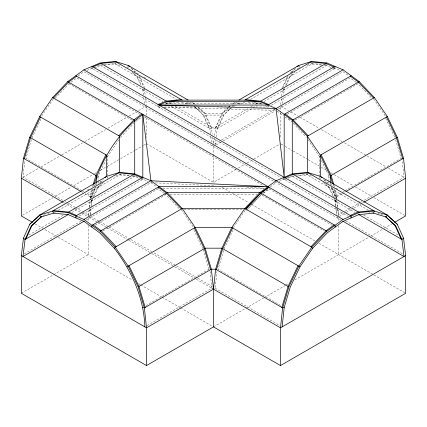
<?xml version="1.0" encoding="UTF-8"?>
<svg xmlns="http://www.w3.org/2000/svg" width="427" height="427" viewBox="0 0 427 427"><rect width="100%" height="100%" fill="white"/><g stroke="black" fill="none" stroke-linecap="round" stroke-linejoin="round"><path stroke-width="0.32" stroke-dasharray="2.13 1.6" d="M62.833 200.274L22.983 177.269L24.782 160.445M92.029 66.377L91.816 68.357L281.083 177.627M92.846 66.852L92.632 68.827L93.849 68.309M88.48 215.603L89.099 209.817M89.371 207.244L90.06 200.813M90.337 198.245L92.937 188.67M90.113 214.653L90.946 206.887M91.015 206.241L91.704 199.772M157.835 106.472L158.049 104.492M160.141 107.07L158.807 107.033L159.02 105.053M196.271 279.199L213.5 289.148L215.133 288.209L216.932 271.38M284.179 177.317L283.966 179.292L349.409 217.076M88.501 215.598L89.446 207.832M89.526 207.186L90.476 199.42L92.051 200.818L91.415 206.054M90.375 214.562L91.335 206.711M158.203 187.138L157.99 188.873L163.776 193.089M213.66 143.339L214.29 138.161M214.605 135.572L215.635 127.161L221.885 113.342L228.039 107.631M215.213 144.918L216.094 137.718M216.174 137.067L217.21 128.559L223.3 115.103L231.05 107.914M280.651 104.658L281.596 96.892M281.676 96.246L282.626 88.48L284.201 89.883L283.565 95.12M282.525 103.622L283.245 97.735M31.411 139.704L25.876 158.326L82.064 190.768M91.741 189.471L89.654 196.484L91.234 196.062L93.262 189.23M92.499 186.925L93.065 185.008M93.694 186.119L94.073 184.843M94.186 186.129L94.554 184.886M94.634 187.843L92.051 196.532L92.051 198.982M95.37 185.361L95.926 183.498M97.586 177.91L98.141 176.047L105.549 160.627M223.561 250.638L218.026 269.266L281.094 305.673M116.037 61.91L115.221 64.018L105.634 64.968M307.162 172.903L306.554 174.483L296.327 175.492M308.187 172.85L307.371 174.953L297.784 175.903M90.471 198.091L95.365 187.272M91.015 198.219L95.91 187.405M92.029 199.537L91.234 201.288L89.654 199.889M93.086 197.194L97.324 187.832L101.679 183.791M92.846 199.062L92.051 200.818L92.051 199.596M94.17 196.137L98.141 187.362L103.467 182.42M282.076 88.352L287.787 75.734M283.165 87.279L288.06 76.465M284.179 88.597L283.384 90.353L281.804 88.955M285.503 85.672L289.474 76.897L293.349 73.3M284.201 89.883L284.729 88.709M286.32 85.203L290.291 76.422L295.132 71.933M31.966 137.841L41.366 118.268M107.257 157.067L118.962 139.581M224.116 248.776L233.233 229.795M127.022 67.439L127.604 66.441M127.844 67.914L128.42 66.911M319.172 178.379L319.754 177.376M319.994 178.849L320.57 177.851M41.579 116.117L53.455 98.733M233.355 227.596L245.237 210.212M55.163 98.263L68.971 83.687L70.551 82.534M120.446 137.409L133.811 123.302M247.761 208.728L261.121 194.621L262.701 193.474M246.576 210.228L261.276 194.712L324.173 231.023M99.699 182.559L102.539 179.922M100.041 182.526L103.355 179.452M228.514 107.193L229.934 105.875M228.386 107.599L222.702 112.867L216.452 126.686L218.026 128.089L224.116 114.628L231.381 107.892M228.856 107.161L230.276 105.843M290.899 72.499L295.633 68.106M291.716 72.03L295.505 68.512M143.435 95.12L142.799 89.883L143.589 89.184M144.406 89.654L143.616 90.353L142.821 88.597M210.431 133.795L209.79 128.559L211.365 127.161L215.635 127.161L247.98 108.485M335.739 200.119L334.949 200.818L335.585 206.054M336.556 200.589L335.766 201.288L334.971 199.537M78.146 75.926L83.927 71.709L340.762 219.99M71.074 82.149L76.86 77.933L139.923 114.345M136.432 119.886L138.535 118.354M135.674 121.508L141.983 116.907M270.296 186.866L276.077 182.644M263.224 193.089L269.01 188.873L332.057 225.269M263.379 193.18L269.165 188.958L268.951 187.229M22.983 177.269L38.579 168.265M40.891 166.93L61.109 155.257M61.691 154.926L82.486 142.917M84.797 141.583L105.592 129.578M107.903 128.244L126.968 117.238M129.28 115.904L136.208 111.901M138.519 110.566L145.965 106.27M22.503 215.283L53.071 197.632M55.382 196.303L71.528 186.978M73.834 185.644L94.025 173.992M94.602 173.656L96.331 172.657M100.366 170.325L106.713 166.663M107.289 166.333L119.976 159.004M120.553 158.673L134.975 150.347M135.551 150.016L143.05 145.687M143.627 145.351L145.933 144.022M234.941 102.32L231.829 104.119L237.385 102.4M43.373 215.592L46.239 213.932M87.514 190.106L89.809 188.777M233.804 105.645L232.982 106.12L217.135 106.12M236.67 103.991L239.536 102.336M289.986 73.209L291.705 72.216M297.438 68.907L299.156 67.914L298.58 66.911M47.749 213.874L49.468 212.881M231.301 107.903L221.885 113.342L205.115 113.342L193.981 106.91M234.167 106.248L235.314 105.586M238.181 103.932L240.476 102.608M54.272 212.689L55.419 212.027M58.285 210.367L120.446 174.483L130.673 175.492M250.462 99.416L312.596 63.543L322.182 64.493M28.887 234.978L63.287 215.117M250.846 106.83L252.565 105.837M255.437 104.177L258.303 102.523M71.741 212.545L134.329 176.41L138.578 178.214M171.136 106.243L209.79 128.559L217.21 128.559L252.426 108.228M252.997 107.898L257.011 105.581M259.878 103.926L261.602 102.934M264.009 101.541L326.324 65.561L332.393 68.144M79.155 216.174L143.034 179.292L143.034 177.963M269.01 106.558L268.193 107.033L253.521 107.033M271.316 105.229L335.184 68.357L334.971 66.377M24.238 253.9L81.413 220.892M214.653 143.963L221.01 140.296M221.586 139.96L274.716 109.285M86.238 219.99L150.923 182.644L152.252 182.713M216.292 144.908L222.643 141.241M223.22 140.905L275.196 110.897M278.388 109.05L343.073 71.709L348.854 75.926M95.098 225.184L158.807 188.398M287.077 114.345L350.14 77.933L356.977 82.918M102.982 230.932L165.879 194.621L179.687 209.198M294.961 120.094L358.029 83.687L371.837 98.263M21.35 293.301L53.113 274.961M53.69 274.63L88.341 254.625L88.341 225.499M236.024 169.359L213.5 182.366L213.5 145.292M238.335 168.03L246.416 163.36M246.998 163.029L253.35 159.356M253.926 159.025L280.491 143.685M145.906 305.673L209.79 268.791M340.927 193.084L334.949 196.532L334.949 198.982M343.217 191.76L344.365 191.099M344.936 190.768L401.94 157.857M332.366 187.843L334.949 196.532L336.524 196.959L341.931 193.837M342.502 193.506L345.368 191.851M147.187 325.55L211.867 288.209L213.826 288.209M337.602 215.614L344.53 211.611M345.112 211.28L351.464 207.613M352.04 207.276L360.126 202.611M360.703 202.275L361.856 201.608M364.167 200.274L404.017 177.269L402.218 160.445M337.026 217.834L338.115 217.204M339.235 216.558L345.587 212.892M346.169 212.555L353.097 208.552M353.673 208.221L361.76 203.551M362.336 203.22L363.494 202.553M213.5 326.885L245.221 308.572M245.797 308.235L263.678 297.913M264.254 297.582L285.017 285.594M285.594 285.257L288.481 283.597M294.822 279.931L369.846 236.622M370.422 236.286L381.973 229.619M384.284 228.285L391.789 223.951M86.964 70.418L93.027 67.84M93.636 67.578L99.704 65L101.621 64.808M94.452 68.053L100.521 65.47L102.437 65.283M165.479 104.193L166.695 103.676L178.838 102.475M279.114 181.358L286.394 178.262M286.997 178L291.854 175.935L293.771 175.748M284.782 179.762L285.999 179.249M288.422 178.214L292.671 176.41L294.587 176.218M306.917 65.299L312.596 63.543L311.988 61.963M234.247 105.731L232.982 106.12L232.117 104.615M239.296 104.172L244.975 102.416M115.397 176.041L120.446 174.483L119.838 172.903M85.069 193.837L90.476 196.959L92.051 196.532L86.073 193.084M104.177 64.557L114.404 63.543L120.083 65.299M165.724 103.115L172.113 102.485M368.736 212.977L370.017 212.849M166.695 103.676L260.305 103.676L261.521 104.193M158.807 107.033L160.141 107.033M164.144 107.033L198.16 107.033M194.498 106.569L203.7 115.103L223.3 115.103M211.867 145.575L213.826 145.575M162.81 188.398L264.19 188.398M170.015 194.152L256.985 194.152M184.042 209.668L242.958 209.668M164.139 107.182L275.415 110.369M155.583 182.873L214.221 185.75M246.87 187.352L264.196 188.2M324.739 64.749L327.296 65M321.851 65.117L311.625 64.103L311.219 63.052M324.408 65.374L326.324 65.561M254.092 102.507L261.121 103.206L262.338 103.724M248.162 102.475L260.305 103.676M133.229 175.748L135.145 175.935M129.216 175.903L119.629 174.953L119.224 173.901M132.413 176.218L134.329 176.41M189.615 102.4L195.171 104.119L192.059 102.32M181.395 102.224L187.704 104.172M311.603 176.041L306.554 174.483L368.533 210.265M331.544 66.804L333.364 67.578M333.973 67.84L340.036 70.418M332.996 68.4L334.213 68.918M265.162 105.741L268.193 107.033L267.98 105.053M273.654 109.355L275.474 110.129M135.754 176.196L140.003 178M140.606 178.262L147.886 181.358M141.001 179.249L142.218 179.762M281.035 106.27L288.481 110.566M290.792 111.901L297.72 115.904M300.032 117.238L319.097 128.244M321.408 129.578L342.203 141.583M344.514 142.917L366.467 155.593M367.044 155.924L386.109 166.93M388.421 168.265L404.017 177.269M281.067 144.022L284.526 146.018M285.103 146.354L292.602 150.683M293.178 151.014L307.6 159.34M308.177 159.671L320.864 167M321.44 167.331L326.634 170.325M330.669 172.657L333.556 174.323M334.133 174.654L353.166 185.644M355.472 186.978L371.618 196.303M373.929 197.632L405.65 215.95M136.443 72.878L138.732 74.202M143.894 77.18L146.189 78.504M187.464 102.336L190.33 103.991M336.044 188.115L337.762 189.108M358.402 201.026L359.55 201.688M380.761 213.932L383.627 215.592M186.524 102.608L188.819 103.932M377.532 212.881L379.251 213.874M114.404 63.543L176.383 99.326M371.415 211.931L372.574 212.598M168.697 102.523L171.563 104.177M175.006 106.168L211.365 127.161L212.235 134.275M363.713 215.117L398.113 234.978M100.521 65.47L162.836 101.45M165.398 102.934L167.122 103.926M292.671 176.41L355.259 212.545M345.587 220.892L402.762 253.9M144.187 116.806L263.576 185.734M68.971 83.687L132.039 120.094M146.509 143.685L214.653 183.028M222.152 187.357L229.651 191.691M232.534 193.351L248.685 202.676M251.567 204.341L315.014 240.972M319.049 243.305L373.31 274.63M373.887 274.961L405.65 293.301M82.635 191.099L83.783 191.76M81.632 191.851L82.779 192.513M65.144 201.608L66.297 202.275M66.874 202.611L74.96 207.276M75.536 207.613L81.888 211.28M82.47 211.611L89.398 215.614M90.551 216.281L99.203 221.277M99.779 221.608L108.431 226.604M109.008 226.934L130.347 239.259M130.924 239.59L151.692 251.578M153.998 252.907L175.913 265.562M176.49 265.898L197.253 277.886M197.829 278.217L212.251 286.544M215.133 288.209L279.813 325.55M63.506 202.553L64.664 203.22M66.975 204.554L74.479 208.888M75.056 209.219L88.341 216.889M88.885 217.204L97.484 222.168M98.061 222.504L106.729 227.506M107.305 227.842L128.1 239.846M128.682 240.182L151.211 253.19M151.788 253.521L174.317 266.528M174.894 266.859L195.689 278.868M35.211 223.951L42.716 228.285M45.027 229.619L57.736 236.953M58.312 237.284L132.178 279.931M138.519 283.597L140.248 284.596M140.825 284.926L161.593 296.914M162.169 297.245L180.05 307.568M180.626 307.904L212.347 326.217M288.465 118.354L290.568 119.886M277.134 111.153L283.443 115.754M285.017 116.907L291.854 121.892M150.923 182.644L156.704 186.866M164.299 193.474L165.879 194.621M215.635 127.161L217.21 128.559M324.461 179.922L327.776 182.996M323.645 179.452L327.434 182.964M325.321 183.791L329.676 187.832L333.914 197.194M323.533 182.42L328.859 187.362L332.83 196.137M198.486 107.193L205.115 113.342L211.365 127.161M197.669 106.718L204.298 112.867L210.548 126.686L208.974 128.089L202.884 114.628L194.168 106.542M131.367 68.106L135.626 72.062M131.495 68.512L135.284 72.03M133.651 73.3L137.526 76.897L141.497 85.672M131.868 71.933L136.709 76.422L140.414 84.615M293.189 123.302L306.554 137.409M96.614 186.951L97.324 187.832M373.545 98.733L385.421 116.117M308.038 139.581L319.743 157.067M181.395 209.668L193.644 227.596M298.82 65.438L299.978 67.439M107.246 177.376L107.828 178.379L107.828 155.876M385.634 118.268L395.034 137.841M321.451 160.627L328.859 176.047L329.414 177.91M193.767 229.795L202.884 248.776M331.635 187.272L336.802 198.688M331.09 187.405L335.985 198.219M334.154 199.062L334.949 200.818L334.949 199.596M203.7 115.103L209.79 128.559M139.485 76.337L144.652 87.754M138.94 76.465L143.835 87.279M142.271 88.709L142.799 89.883M395.589 139.704L401.124 158.326M333.935 185.008L334.501 186.925M335.451 190.111L337.346 196.484L335.766 196.062L333.738 189.23M332.927 184.843L333.306 186.119M334.063 188.67L336.663 198.245M331.074 183.498L331.63 185.361M203.071 249.4L208.974 269.266M260.7 193.047L261.121 194.621M336.684 200.711L337.474 207.186M337.554 207.832L338.499 215.598M335.665 206.711L336.625 214.562M212.55 136.864L213.34 143.339M210.746 136.41L211.466 142.303M144.374 88.48L145.324 96.246M145.404 96.892L146.349 104.658M143.755 97.735L144.475 103.622M283.816 177.968L283.966 179.292L283.966 177.963M334.154 66.852L334.368 68.827M337.01 201.459L337.762 208.531M337.832 209.177L338.659 216.889M335.366 200.418L336.124 207.533M336.193 208.184L337.026 215.945M210.068 271.38L211.867 288.209M142.821 177.317L143.034 179.292M338.659 218.213L338.659 221.522M338.659 225.499L338.659 254.625M336.524 196.959L336.524 199.42M330.274 183.018L330.274 185.601M328.859 176.047L328.859 180.706M328.859 181.368L328.859 183.37M328.859 186.028L328.859 187.362M319.172 155.876L319.172 177.717M280.491 107.278L280.491 111.911M280.491 112.573L280.491 138.391M146.509 105.955L146.509 115.221M146.509 117.868L146.509 137.729M98.141 176.047L98.141 180.706M98.141 181.368L98.141 183.37M98.141 186.028L98.141 187.362M96.726 183.018L96.726 185.601M90.476 196.959L90.476 198.187M88.341 218.213L88.341 221.522"/><path stroke-width="0.64" d="M32.324 222.28L21.35 215.95L21.35 178.214L23.485 158.278L29.735 137.243L39.679 116.534L52.638 97.569L67.733 81.637L83.927 69.825L100.126 62.934L115.221 61.44L128.18 65.438L188.045 100.003M21.35 255.565L146.509 327.829L213.5 289.148L215.635 269.218L221.885 248.178L231.829 227.474L244.788 208.504L259.883 192.572L276.077 180.76L292.276 173.869L307.371 172.375L320.33 176.378L387.321 215.053L397.265 224.276L403.515 238.095L405.65 255.565L405.65 293.301L280.491 365.56L213.5 326.885L146.509 365.56L21.35 293.301L21.35 255.565L23.485 238.095L29.735 224.276L39.679 215.053L106.67 176.378L119.629 172.375L134.724 173.869L150.923 180.76L167.117 192.572L182.212 208.504L195.171 227.474L205.115 248.178L211.365 269.218L213.5 289.148L213.5 326.885M282.124 326.885L284.201 307.472L290.291 286.981L299.978 266.816L312.596 248.343L327.296 232.827L343.073 221.325L358.845 214.616L373.545 213.158L386.168 217.055L395.85 226.038L401.94 239.494L404.017 256.51L342.801 221.17M350.957 217.967L351.17 215.993L92.029 66.377M91.816 227.073L92.029 225.344L159.02 186.668L267.98 186.668L150.923 180.76L83.927 219.435L67.733 212.55L52.638 211.05L39.679 215.053L40.832 217.055L31.15 226.038L25.06 239.494L22.983 256.51L84.199 221.17M24.302 158.753L30.552 137.713L40.496 117.009M93.257 184.373L95.91 175.449L105.853 154.739M94.452 183.567C103.056 156.533 119.661 131.116 142.821 114.404L150.923 180.76M216.452 269.688L222.702 248.653L232.646 227.943M281.804 307.424L288.06 286.384L298.003 265.679M386.168 217.055L387.321 215.053L374.362 211.05L359.267 212.55L343.073 219.435L326.874 231.247L311.779 247.185L298.82 266.149L288.876 286.859L282.626 307.894L280.491 327.829L280.491 365.56M373.545 213.158L374.362 211.05L307.371 172.375L307.371 136.245L292.276 120.313L276.077 108.501L259.883 101.61L244.788 100.115L182.212 100.115L167.117 101.61L159.02 105.053L276.077 108.501L343.073 69.825L359.267 81.637L374.362 97.569L387.321 116.534L397.265 137.243L403.515 158.278L405.65 178.214L405.65 215.95L394.676 222.28M25.876 239.024L31.966 225.568L41.654 216.585M144.876 326.885C143.926 298.126 131.74 270.931 114.404 248.343L115.221 247.185L182.212 208.504L244.788 208.504L311.779 247.185L312.596 248.343M53.455 98.039L68.55 82.107L76.646 76.203M118.813 135.775L133.907 119.843L142.004 113.934M245.605 208.979L260.7 193.047L268.796 187.138M245.76 209.065L260.854 193.132L268.951 187.229M310.963 246.71L326.057 230.777L334.154 224.869M40.496 214.584L29.735 224.276M104.909 177.728L105.853 176.847M297.059 66.788L298.003 65.913M297.875 66.318L298.82 65.438L311.779 61.44L326.874 62.934L343.073 69.825M403.515 238.095L401.94 239.494L358.696 214.53M238.955 100.003L298.82 65.438M244.788 100.115L311.779 61.44M67.733 212.55L134.724 173.869L134.724 120.313L67.733 81.637M245.605 99.646L260.7 101.14L326.874 62.934M68.304 214.53L25.06 239.494L23.485 238.095M334.971 66.377L267.98 105.053L159.02 105.053M351.17 75.728L284.179 114.404L284.179 177.317L276.077 108.501M83.927 219.435L100.126 231.247L166.3 193.047L181.395 208.979M359.267 81.637L292.276 120.313L292.276 173.869M374.362 97.569L307.371 136.245L320.33 155.214L330.274 175.919L332.548 183.567M127.022 266.816L195.171 227.474L231.829 227.474L299.978 266.816M387.321 116.534L320.33 155.214L320.33 176.378M146.509 365.56L146.509 327.829L144.374 307.894L138.124 286.859L205.115 248.178L221.885 248.178L288.876 286.859M397.265 137.243L330.274 175.919L330.274 182.372M345.945 191.52L403.515 158.278M364.071 202.222L405.65 178.214M405.65 255.565L280.491 327.829L213.5 289.148M92.846 66.852L100.943 63.404L116.037 61.91M158.049 104.492L166.146 101.05L181.24 99.555M284.996 177.787L293.093 174.344L308.187 172.85M350.199 215.432L358.296 211.984L373.39 210.49M40.832 217.055L53.455 213.158L68.155 214.616L83.927 221.325L99.704 232.827L114.404 248.343M284.201 307.472L282.626 307.894L215.635 269.218L211.365 269.218L144.374 307.894L142.799 307.472M259.883 101.61L167.117 101.61L100.943 63.404M167.117 192.572L259.883 192.572L326.874 231.247M310.808 62L325.902 63.495L333.999 66.938M118.813 172.85L133.907 174.344L142.004 177.787M53.455 210.58L68.55 212.075L76.646 215.518M260.7 101.14L268.796 104.583M115.221 61.44L182.212 100.115M397.265 224.276L386.504 214.584M293.093 174.344L359.267 212.55M83.927 69.825L343.073 219.435M75.83 75.728L334.971 225.344L335.184 227.073M52.638 97.569L119.629 136.245L119.629 172.375L52.638 211.05L53.455 213.158M39.679 116.534L106.67 155.214L106.67 176.378M29.735 137.243L96.726 175.919L96.726 182.372M23.485 158.278L81.055 191.52M21.35 178.214L62.929 202.222M350.353 76.203L358.45 82.107L373.545 98.039M284.996 113.934L293.093 119.843L308.187 135.775M158.203 187.138L166.3 193.047M93.001 224.783L101.098 230.687L116.192 246.619M385.346 216.585L395.034 225.568L401.124 239.024M321.147 176.847L322.091 177.728M128.997 65.913L129.941 66.788M128.18 65.438L129.125 66.318M100.126 231.247L115.221 247.185L128.18 266.149L138.124 286.859M386.504 117.009L396.448 137.713L402.698 158.753M321.147 154.739L331.09 175.449L333.743 184.373M194.354 227.943L204.298 248.653L210.548 269.688M128.997 265.679L138.94 286.384L145.196 307.424M76.043 217.967L75.83 215.993L142.821 177.317L142.821 114.404"/></g></svg>
